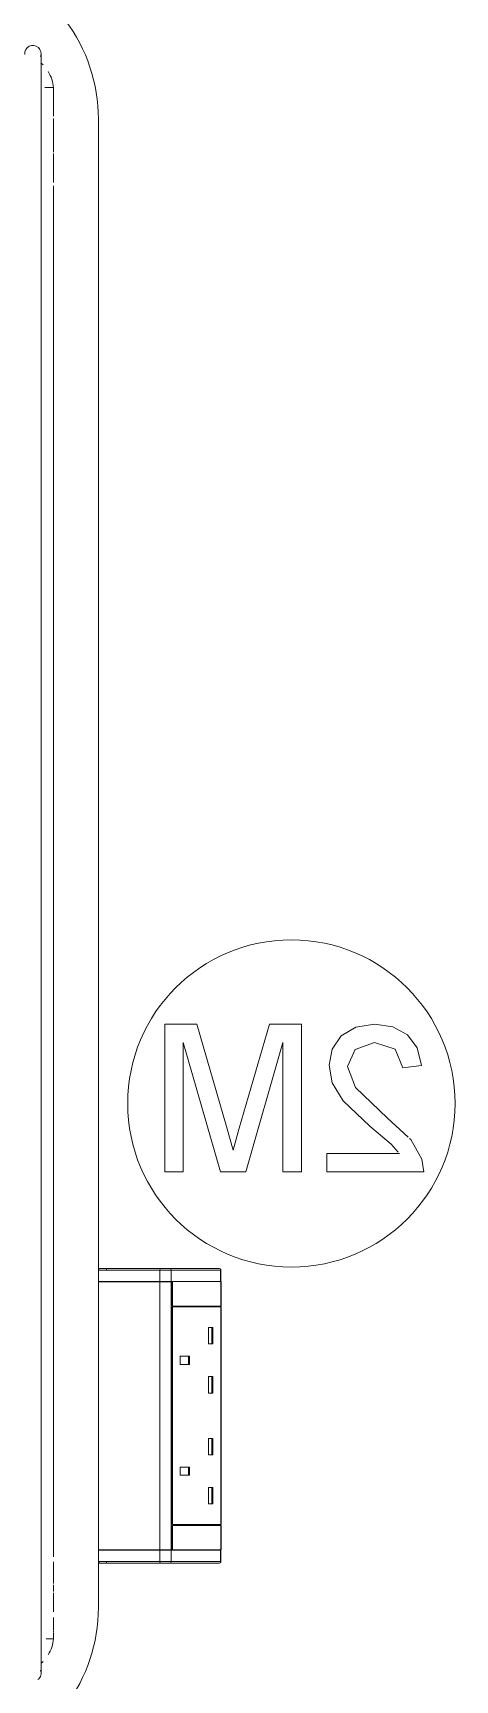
# Model space of a CAD drawing. Header units: millimetres. Extents: x 155927 to 295199, y -4084 to 97293.
# Drawn here: x 186323 to 186581, y 33027 to 34034 of the extents above; entities that cross this region are included whole.
import ezdxf

# ---------------------------------------------------------------- set-up
doc = ezdxf.new("R2010")
doc.units = ezdxf.units.MM
doc.header["$MEASUREMENT"] = 0
doc.layers.add('I-FURN', color=8, linetype='CONTINUOUS', lineweight=9)

msp = doc.modelspace()

# ---------------------------------------------------------------- linework, layer by layer
at = {"layer": 'I-FURN'}
for p, q in [((186328.2, 34021), (186328.2, 34021.1)), ((186328.2, 34021.1), (186328.2, 34021.1)), ((186328.2, 34020.8), (186328.2, 34021)), ((186328.2, 34020.5), (186328.2, 34020.8)), ((186328.2, 34020), (186328.2, 34020.5)), ((186328.2, 34019.4), (186328.2, 34020)), ((186328.2, 34018.6), (186328.2, 34019.4)), ((186328.2, 34017.7), (186328.2, 34018.6)), ((186328.2, 34016.8), (186328.2, 34017.7)), ((186328.2, 34015.6), (186328.2, 34016.8)), ((186328.2, 34014.4), (186328.2, 34015.6)), ((186328.2, 34013.1), (186328.2, 34014.4)), ((186328.2, 34011.6), (186328.2, 34013.1)), ((186328.2, 34010), (186328.2, 34011.6)), ((186328.2, 34008.3), (186328.2, 34010)), ((186328.2, 34006.5), (186328.2, 34008.3)), ((186328.2, 34004.6), (186328.2, 34006.5)), ((186328.2, 34002.6), (186328.2, 34004.6)), ((186328.2, 34000.5), (186328.2, 34002.6)), ((186328.2, 33998.3), (186328.2, 34000.5)), ((186335.7, 34000.2), (186330.5, 34000.2)), ((186335.7, 34000.2), (186335.7, 33982.7)), ((186328.2, 33996), (186328.2, 33998.3)), ((186328.2, 33993.6), (186328.2, 33996)), ((186328.2, 33991.1), (186328.2, 33993.6)), ((186328.2, 33988.6), (186328.2, 33991.1)), ((186335.8, 33995.7), (186335.8, 33994.6)), ((186328.2, 33985.9), (186328.2, 33988.6)), ((186328.2, 33983.2), (186328.2, 33985.9)), ((186328.2, 33980.4), (186328.2, 33983.2)), ((186328.2, 33977.6), (186328.2, 33980.4)), ((186335.7, 33981.3), (186335.7, 33965.5)), ((186363.2, 33981.1), (186363.2, 33277.4)), ((186363.2, 33277.4), (186363.2, 33981.1)), ((186328.2, 33974.7), (186328.2, 33977.6)), ((186328.2, 33971.7), (186328.2, 33974.7)), ((186328.2, 33968.7), (186328.2, 33971.7)), ((186328.2, 33965.7), (186328.2, 33968.7)), ((186328.2, 33962.6), (186328.2, 33965.7)), ((186328.2, 33959.5), (186328.2, 33962.6)), ((186328.2, 33956.3), (186328.2, 33959.5)), ((186335.7, 33960), (186335.7, 33942.3)), ((186335.8, 33965.6), (186335.8, 33960.7)), ((186328.2, 33953.1), (186328.2, 33956.3)), ((186328.2, 33949.9), (186328.2, 33953.1)), ((186328.2, 33946.7), (186328.2, 33949.9)), ((186328.2, 33943.5), (186328.2, 33946.7)), ((186328.2, 33940.2), (186328.2, 33943.5)), ((186328.2, 33102.1), (186328.2, 33940.2)), ((186335.8, 33940.2), (186335.8, 33102.1)), ((186423.3, 33427.8), (186403.8, 33427.8)), ((186403.8, 33427.8), (186403.8, 33337.4)), ((186441.5, 33365.2), (186423.3, 33427.8)), ((186467.7, 33427.8), (186449.2, 33364.1)), ((186487.2, 33427.8), (186467.7, 33427.8)), ((186487.2, 33337.4), (186487.2, 33427.8)), ((186520.4, 33426), (186511.6, 33420.6)), ((186531.8, 33427.8), (186520.4, 33426)), ((186543.2, 33426.2), (186531.8, 33427.8)), ((186552, 33421.3), (186543.2, 33426.2)), ((186415.1, 33337.4), (186415.1, 33416.5)), ((186415.1, 33416.5), (186437.8, 33337.4)), ((186453.2, 33337.4), (186475.9, 33416.5)), ((186475.9, 33416.5), (186475.9, 33337.4)), ((186511.6, 33420.6), (186506, 33412.5)), ((186520, 33412.3), (186532, 33416.5)), ((186532, 33416.5), (186544.6, 33412.4)), ((186557.9, 33413.3), (186552, 33421.3)), ((186506, 33412.5), (186504.1, 33402.6)), ((186515.4, 33401.9), (186520, 33412.3)), ((186544.6, 33412.4), (186549.3, 33401)), ((186560.6, 33402.4), (186557.9, 33413.3)), ((186504.1, 33402.6), (186506.1, 33391.9)), ((186520.3, 33389.1), (186515.4, 33401.9)), ((186549.3, 33401), (186560.6, 33402.4)), ((186506.1, 33391.9), (186512.8, 33380.8)), ((186539.8, 33370.3), (186520.3, 33389.1)), ((186512.8, 33380.8), (186529, 33365.4)), ((186552.4, 33358.7), (186539.8, 33370.3)), ((186445.5, 33350.8), (186441.5, 33365.2)), ((186449.2, 33364.1), (186445.5, 33350.8)), ((186529, 33365.4), (186542, 33354.5)), ((186554, 33357.2), (186553.2, 33357.9)), ((186560.8, 33345.2), (186554, 33357.2)), ((186502.7, 33348.7), (186502.7, 33337.4)), ((186547.1, 33348.7), (186502.7, 33348.7)), ((186542, 33354.5), (186546.4, 33349.5)), ((186403.8, 33337.4), (186415.1, 33337.4)), ((186437.8, 33337.4), (186453.2, 33337.4)), ((186475.9, 33337.4), (186487.2, 33337.4)), ((186502.7, 33337.4), (186562, 33337.4)), ((186562, 33337.4), (186560.8, 33345.2)), ((186363.2, 33277.4), (186363.2, 33270.4)), ((186363.2, 33277.4), (186400.7, 33277.4)), ((186363.2, 33277.4), (186363.2, 33270.4)), ((186364.2, 33278.4), (186364.2, 33278.4)), ((186401.3, 33278.4), (186364.2, 33278.4)), ((186364.2, 33278.4), (186368.2, 33278.4)), ((186368.2, 33277.4), (186368.2, 33278.4)), ((186368.2, 33278.4), (186406.8, 33278.4)), ((186400.7, 33277.4), (186407.6, 33277.4)), ((186400.7, 33277.4), (186400.7, 33270.4)), ((186406.8, 33278.4), (186401.3, 33278.4)), ((186437.1, 33278.4), (186406.8, 33278.4)), ((186437.1, 33278.4), (186406.8, 33278.4)), ((186407.6, 33277.4), (186437.9, 33277.4)), ((186407.6, 33277.4), (186407.6, 33270.4)), ((186437.7, 33278.2), (186437.7, 33278.2)), ((186437.9, 33277.4), (186438.1, 33277.4)), ((186437.9, 33277.4), (186437.9, 33270.4)), ((186438.1, 33270.4), (186438.1, 33277.4)), ((186438.1, 33270.4), (186438.1, 33277.4)), ((186438.1, 33270.4), (186438.1, 33277.4)), ((186363.2, 33270.4), (186400.7, 33270.4)), ((186363.2, 33270.3), (186363.2, 33106.4)), ((186363.2, 33106.4), (186363.2, 33270.3)), ((186400.7, 33270.3), (186363.2, 33270.3)), ((186400.7, 33270.4), (186407.6, 33270.4)), ((186400.7, 33106.4), (186400.7, 33270.3)), ((186407.6, 33270.3), (186400.7, 33270.3)), ((186408.4, 33270.4), (186406, 33270.4)), ((186407.6, 33270.4), (186437.9, 33270.4)), ((186407.6, 33106.4), (186407.6, 33270.3)), ((186407.6, 33270.3), (186408.2, 33270.3)), ((186408.2, 33270.3), (186408.2, 33255.4)), ((186408.4, 33255.4), (186408.4, 33270.4)), ((186408.4, 33270.4), (186438.3, 33270.4)), ((186437.9, 33270.4), (186438.1, 33270.4)), ((186438.1, 33106.4), (186438.1, 33270.3)), ((186438.3, 33270.4), (186438.3, 33255.4)), ((186408.2, 33254.9), (186408.2, 33121.9)), ((186438.3, 33255.4), (186408.4, 33255.4)), ((186408.4, 33121.9), (186408.4, 33254.9)), ((186438.3, 33254.9), (186408.4, 33254.9)), ((186437.9, 33255.4), (186437.9, 33254.9)), ((186438.3, 33254.9), (186438.3, 33121.9)), ((186433.2, 33242.3), (186430.4, 33242.3)), ((186430.4, 33232.3), (186430.4, 33242.3)), ((186432.5, 33232.3), (186432.5, 33242.3)), ((186433.2, 33232.3), (186433.2, 33242.3)), ((186418.9, 33224.8), (186413.2, 33224.8)), ((186413.2, 33219.8), (186413.2, 33224.8)), ((186418.2, 33219.8), (186418.2, 33224.8)), ((186418.9, 33219.8), (186418.9, 33224.8)), ((186433.2, 33232.3), (186430.4, 33232.3)), ((186418.9, 33219.8), (186413.2, 33219.8)), ((186433.2, 33212.3), (186430.4, 33212.3)), ((186430.4, 33202.3), (186430.4, 33212.3)), ((186432.5, 33202.3), (186432.5, 33212.3)), ((186433.2, 33202.3), (186433.2, 33212.3)), ((186433.2, 33202.3), (186430.4, 33202.3)), ((186433.2, 33174.5), (186430.4, 33174.5)), ((186430.4, 33164.5), (186430.4, 33174.5)), ((186432.5, 33164.5), (186432.5, 33174.5)), ((186433.2, 33164.5), (186433.2, 33174.5)), ((186433.2, 33164.5), (186430.4, 33164.5)), ((186413.2, 33157), (186413.2, 33152)), ((186418.9, 33157), (186413.2, 33157)), ((186418.2, 33152), (186418.2, 33157)), ((186418.9, 33152), (186418.9, 33157)), ((186413.2, 33152), (186418.9, 33152)), ((186433.2, 33144.5), (186430.4, 33144.5)), ((186430.4, 33134.5), (186430.4, 33144.5)), ((186432.5, 33134.5), (186432.5, 33144.5)), ((186433.2, 33134.5), (186433.2, 33144.5)), ((186433.2, 33134.5), (186430.4, 33134.5)), ((186408.2, 33121.4), (186408.2, 33106.4)), ((186438.3, 33121.9), (186408.4, 33121.9)), ((186408.4, 33106.4), (186408.4, 33121.4)), ((186408.4, 33121.4), (186438.3, 33121.4)), ((186437.9, 33121.9), (186437.9, 33121.4)), ((186438.3, 33121.4), (186438.3, 33106.4)), ((186363.2, 33106.4), (186400.7, 33106.4)), ((186363.2, 33106.3), (186363.2, 33099.3)), ((186363.2, 33099.3), (186363.2, 33106.3)), ((186400.7, 33106.3), (186363.2, 33106.3)), ((186400.7, 33106.4), (186407.6, 33106.4)), ((186400.7, 33099.3), (186400.7, 33106.3)), ((186407.6, 33106.3), (186400.7, 33106.3)), ((186408.2, 33106.4), (186407.6, 33106.4)), ((186407.6, 33099.3), (186407.6, 33106.3)), ((186437.9, 33106.3), (186407.6, 33106.3)), ((186438.3, 33106.4), (186408.4, 33106.4)), ((186437.9, 33099.3), (186437.9, 33106.3)), ((186438.1, 33106.3), (186437.9, 33106.3)), ((186438.1, 33099.3), (186438.1, 33106.3)), ((186438.1, 33099.3), (186438.1, 33106.3)), ((186438.1, 33106.3), (186438.1, 33099.3)), ((186328.2, 33101.3), (186328.2, 33102.1)), ((186328.2, 33098.5), (186328.2, 33101.3)), ((186328.2, 33095.6), (186328.2, 33098.5)), ((186328.2, 33092.8), (186328.2, 33095.6)), ((186335.7, 33099.1), (186335.7, 33085.9)), ((186363.2, 33099.3), (186363.2, 33071.1)), ((186363.2, 33071.1), (186363.2, 33099.3)), ((186400.7, 33099.3), (186363.2, 33099.3)), ((186368.2, 33098.3), (186364.2, 33098.3)), ((186364.2, 33098.3), (186401.3, 33098.3)), ((186368.2, 33098.3), (186368.2, 33099.3)), ((186406.8, 33098.3), (186368.2, 33098.3)), ((186407.6, 33099.3), (186400.7, 33099.3)), ((186401.3, 33098.3), (186406.8, 33098.3)), ((186406.8, 33098.3), (186437.1, 33098.3)), ((186406.8, 33098.3), (186437.1, 33098.3)), ((186437.9, 33099.3), (186407.6, 33099.3)), ((186437.7, 33098.6), (186437.7, 33098.6)), ((186438.1, 33099.3), (186437.9, 33099.3)), ((186328.2, 33090), (186328.2, 33092.8)), ((186328.2, 33087.2), (186328.2, 33090)), ((186328.2, 33084.5), (186328.2, 33087.2)), ((186328.2, 33081.7), (186328.2, 33084.5)), ((186335.8, 33085), (186335.8, 33080.9)), ((186328.2, 33079), (186328.2, 33081.7)), ((186328.2, 33076.4), (186328.2, 33079)), ((186328.2, 33073.7), (186328.2, 33076.4)), ((186328.2, 33071.2), (186328.2, 33073.7)), ((186335.7, 33080.1), (186335.7, 33068.6)), ((186328.2, 33068.6), (186328.2, 33071.2)), ((186328.2, 33066.2), (186328.2, 33068.6)), ((186328.2, 33063.7), (186328.2, 33066.2)), ((186328.2, 33061.4), (186328.2, 33063.7)), ((186335.7, 33065.1), (186335.7, 33057.1)), ((186328.2, 33059.1), (186328.2, 33061.4)), ((186328.2, 33056.9), (186328.2, 33059.1)), ((186328.2, 33054.7), (186328.2, 33056.9)), ((186328.2, 33052.7), (186328.2, 33054.7)), ((186335.7, 33055.5), (186335.7, 33052.1)), ((186335.8, 33056.8), (186335.8, 33055.9)), ((186328.2, 33050.7), (186328.2, 33052.7)), ((186328.2, 33048.7), (186328.2, 33050.7)), ((186328.2, 33046.9), (186328.2, 33048.7)), ((186328.2, 33045.2), (186328.2, 33046.9)), ((186328.2, 33043.5), (186328.2, 33045.2)), ((186328.2, 33042), (186328.2, 33043.5)), ((186331.2, 33052.1), (186335.7, 33052.1)), ((186328.2, 33040.5), (186328.2, 33042)), ((186328.2, 33039.2), (186328.2, 33040.5)), ((186328.2, 33037.9), (186328.2, 33039.2)), ((186328.2, 33036.7), (186328.2, 33037.9)), ((186328.2, 33035.7), (186328.2, 33036.7)), ((186328.2, 33034.7), (186328.2, 33035.7)), ((186328.2, 33033.9), (186328.2, 33034.7)), ((186328.2, 33033.2), (186328.2, 33033.9)), ((186328.2, 33032.6), (186328.2, 33033.2)), ((186328.2, 33032.1), (186328.2, 33032.6)), ((186328.2, 33031.7), (186328.2, 33032.1)), ((186328.2, 33031.4), (186328.2, 33031.7)), ((186328.2, 33031.2), (186328.2, 33031.4)), ((186328.2, 33031.1), (186328.2, 33031.2))]:
    msp.add_line(p, q, dxfattribs=at)
at = {"layer": 'I-FURN', "flags": 128}
for points in [[(186363.2, 33277.4), (186363.2, 33277.5), (186363.2, 33277.5), (186363.2, 33277.6), (186363.2, 33277.6), (186363.2, 33277.6), (186363.2, 33277.7), (186363.3, 33277.7), (186363.3, 33277.8), (186363.3, 33277.8), (186363.3, 33277.8), (186363.3, 33277.9), (186363.3, 33277.9), (186363.4, 33277.9), (186363.4, 33278), (186363.4, 33278), (186363.4, 33278), (186363.4, 33278.1), (186363.5, 33278.1), (186363.5, 33278.1), (186363.5, 33278.2), (186363.6, 33278.2), (186363.6, 33278.2), (186363.6, 33278.2), (186363.6, 33278.3), (186363.7, 33278.3), (186363.7, 33278.3), (186363.7, 33278.3), (186363.8, 33278.3), (186363.8, 33278.4), (186363.9, 33278.4), (186363.9, 33278.4), (186363.9, 33278.4), (186364, 33278.4), (186364, 33278.4), (186364, 33278.4), (186364.1, 33278.4), (186364.1, 33278.4), (186364.2, 33278.4), (186364.2, 33278.4), (186364.2, 33278.4)], [(186401.3, 33278.4), (186398.5, 33278.4), (186395.8, 33278.4), (186393.2, 33278.4), (186390.6, 33278.4), (186388.2, 33278.4), (186385.9, 33278.4), (186383.6, 33278.4), (186381.5, 33278.4), (186379.5, 33278.4), (186377.6, 33278.4), (186375.8, 33278.4), (186374.1, 33278.4), (186372.6, 33278.4), (186371.2, 33278.4), (186369.9, 33278.4), (186368.7, 33278.4), (186367.7, 33278.4), (186366.7, 33278.4), (186366, 33278.4), (186365.3, 33278.4), (186364.8, 33278.4), (186364.4, 33278.4), (186364.2, 33278.4)], [(186364.2, 33278.4), (186364.2, 33278.4), (186364.2, 33278.4), (186364.2, 33278.4), (186364.3, 33278.4), (186364.3, 33278.4), (186364.3, 33278.4), (186364.4, 33278.4), (186364.4, 33278.4), (186364.5, 33278.4), (186364.5, 33278.4), (186364.6, 33278.4), (186364.7, 33278.4), (186364.7, 33278.4), (186364.8, 33278.4), (186364.9, 33278.4), (186365, 33278.4), (186365.1, 33278.4), (186365.2, 33278.4), (186365.3, 33278.4), (186365.4, 33278.4), (186365.5, 33278.4), (186365.7, 33278.4), (186365.8, 33278.4), (186365.9, 33278.4), (186366.1, 33278.4), (186366.2, 33278.4), (186366.3, 33278.4), (186366.5, 33278.4), (186366.6, 33278.4), (186366.8, 33278.4), (186366.9, 33278.4), (186367.1, 33278.4), (186367.2, 33278.4), (186367.4, 33278.4), (186367.5, 33278.4), (186367.7, 33278.4), (186367.9, 33278.4), (186368, 33278.4), (186368.2, 33278.4), (186368.2, 33278.4)], [(186406.8, 33278.4), (186406.7, 33278.4), (186406.6, 33278.4), (186406.5, 33278.4), (186406.4, 33278.4), (186406.3, 33278.4), (186406.1, 33278.4), (186406, 33278.4), (186405.9, 33278.4), (186405.8, 33278.4), (186405.6, 33278.4), (186405.5, 33278.4), (186405.4, 33278.4), (186405.2, 33278.4), (186405.1, 33278.4), (186404.9, 33278.4), (186404.8, 33278.4), (186404.6, 33278.4), (186404.5, 33278.4), (186404.3, 33278.4), (186404.1, 33278.4), (186404, 33278.4), (186403.8, 33278.4), (186403.7, 33278.4), (186403.5, 33278.4), (186403.3, 33278.4), (186403.2, 33278.4), (186403, 33278.4), (186402.9, 33278.4), (186402.7, 33278.4), (186402.6, 33278.4), (186402.4, 33278.4), (186402.3, 33278.4), (186402.1, 33278.4), (186402, 33278.4), (186401.8, 33278.4), (186401.7, 33278.4), (186401.5, 33278.4), (186401.4, 33278.4), (186401.3, 33278.4)], [(186437.9, 33277.9), (186437.9, 33277.9), (186438, 33277.9), (186438, 33277.8), (186438, 33277.8), (186438, 33277.8), (186438, 33277.7), (186438, 33277.7), (186438, 33277.7), (186438.1, 33277.6), (186438.1, 33277.6), (186438.1, 33277.5), (186438.1, 33277.5), (186438.1, 33277.5), (186438.1, 33277.4)], [(186364.2, 33098.3), (186364.2, 33098.3), (186364.1, 33098.3), (186364.1, 33098.3), (186364.1, 33098.3), (186364, 33098.3), (186364, 33098.3), (186363.9, 33098.4), (186363.9, 33098.4), (186363.9, 33098.4), (186363.8, 33098.4), (186363.8, 33098.4), (186363.8, 33098.4), (186363.7, 33098.5), (186363.7, 33098.5), (186363.7, 33098.5), (186363.6, 33098.5), (186363.6, 33098.5), (186363.6, 33098.6), (186363.5, 33098.6), (186363.5, 33098.6), (186363.5, 33098.7), (186363.4, 33098.7), (186363.4, 33098.7), (186363.4, 33098.7), (186363.4, 33098.8), (186363.4, 33098.8), (186363.3, 33098.8), (186363.3, 33098.9), (186363.3, 33098.9), (186363.3, 33099), (186363.3, 33099), (186363.3, 33099), (186363.3, 33099.1), (186363.2, 33099.1), (186363.2, 33099.2), (186363.2, 33099.2), (186363.2, 33099.2), (186363.2, 33099.3), (186363.2, 33099.3), (186363.2, 33099.3)], [(186368.2, 33098.3), (186368.1, 33098.3), (186367.9, 33098.3), (186367.7, 33098.3), (186367.6, 33098.3), (186367.4, 33098.3), (186367.3, 33098.3), (186367.1, 33098.3), (186367, 33098.3), (186366.8, 33098.3), (186366.7, 33098.3), (186366.5, 33098.3), (186366.4, 33098.3), (186366.2, 33098.3), (186366.1, 33098.3), (186366, 33098.3), (186365.8, 33098.3), (186365.7, 33098.3), (186365.6, 33098.3), (186365.5, 33098.3), (186365.4, 33098.3), (186365.2, 33098.3), (186365.1, 33098.3), (186365, 33098.3), (186364.9, 33098.3), (186364.9, 33098.3), (186364.8, 33098.3), (186364.7, 33098.3), (186364.6, 33098.3), (186364.6, 33098.3), (186364.5, 33098.3), (186364.4, 33098.3), (186364.4, 33098.3), (186364.3, 33098.3), (186364.3, 33098.3), (186364.3, 33098.3), (186364.3, 33098.3), (186364.2, 33098.3), (186364.2, 33098.3), (186364.2, 33098.3)], [(186364.2, 33098.3), (186364.2, 33098.3), (186364.2, 33098.3)], [(186364.2, 33098.3), (186364.5, 33098.3), (186364.9, 33098.3), (186365.5, 33098.3), (186366.2, 33098.3), (186367, 33098.3), (186367.9, 33098.3), (186369, 33098.3), (186370.2, 33098.3), (186371.5, 33098.3), (186373, 33098.3), (186374.6, 33098.3), (186376.3, 33098.3), (186378.1, 33098.3), (186380, 33098.3), (186382.1, 33098.3), (186384.2, 33098.3), (186386.5, 33098.3), (186388.8, 33098.3), (186391.3, 33098.3), (186393.8, 33098.3), (186396.5, 33098.3), (186399.2, 33098.3), (186401.3, 33098.3)], [(186401.3, 33098.3), (186401.4, 33098.3), (186401.5, 33098.3), (186401.7, 33098.3), (186401.8, 33098.3), (186402, 33098.3), (186402.1, 33098.3), (186402.3, 33098.3), (186402.4, 33098.3), (186402.6, 33098.3), (186402.7, 33098.3), (186402.9, 33098.3), (186403, 33098.3), (186403.2, 33098.3), (186403.3, 33098.3), (186403.5, 33098.3), (186403.7, 33098.3), (186403.8, 33098.3), (186404, 33098.3), (186404.1, 33098.3), (186404.3, 33098.3), (186404.5, 33098.3), (186404.6, 33098.3), (186404.8, 33098.3), (186404.9, 33098.3), (186405.1, 33098.3), (186405.2, 33098.3), (186405.4, 33098.3), (186405.5, 33098.3), (186405.6, 33098.3), (186405.8, 33098.3), (186405.9, 33098.3), (186406, 33098.3), (186406.1, 33098.3), (186406.3, 33098.3), (186406.4, 33098.3), (186406.5, 33098.3), (186406.6, 33098.3), (186406.7, 33098.3), (186406.8, 33098.3)], [(186438.1, 33099.3), (186438.1, 33099.3), (186438.1, 33099.2), (186438.1, 33099.2), (186438.1, 33099.2), (186438, 33099.1), (186438, 33099.1), (186438, 33099), (186438, 33099), (186438, 33099), (186438, 33098.9), (186438, 33098.9), (186438, 33098.9), (186437.9, 33098.8)]]:
    msp.add_lwpolyline(points, dxfattribs=at)
at = {"layer": 'I-FURN'}
for centre, radius, start, end in [((186263.2, 33981.1), 100, 0, 36.8699), ((186263.2, 33981.1), 100, 0, 36.8699), ((186323.2, 34021.1), 5, 338.1748, 186.9152), ((186323.2, 34008.3), 8.51, 43.4514, 55.3557), ((186312.3, 33997.9), 23.6, 5.6664, 30.8564), ((186481.1, 33379.3), 100, 0, 180), ((186481.1, 33379.3), 100, 180, 0), ((186263.2, 33071.1), 100, 323.1301, 0), ((186263.2, 33071.1), 100, 323.1301, 0), ((186312.3, 33054.4), 23.6, 329.1436, 354.3336), ((186323.2, 33044), 8.51, 305.5405, 316.5486), ((186323.2, 33031.1), 5, 307.2751, 21.8252)]:
    msp.add_arc(centre, radius, start, end, dxfattribs=at)
for centre, major_axis, ratio, start_param, end_param in [((186364.2, 33277.4), (0, 1), 0.998113, 0, 1.570796), ((186401.3, 33277.4), (0, 1), 0.56467, 0, 1.570796), ((186406.8, 33277.4), (0, 1), 0.819152, 4.712389, 6.283185), ((186437.1, 33277.4), (0, 1), 0.819152, 4.712389, 6.283185), ((186364.2, 33099.3), (0, 1), 0.998113, 1.570796, 3.141593), ((186401.3, 33099.3), (0, 1), 0.56467, 1.570796, 3.141593), ((186406.8, 33099.3), (0, 1), 0.819152, 3.141593, 4.712389), ((186437.1, 33099.3), (0, -1), 0.819152, 0, 1.570796)]:
    msp.add_ellipse(centre, major_axis=major_axis, ratio=ratio, start_param=start_param, end_param=end_param, dxfattribs=at)

doc.saveas('drawing.dxf')
